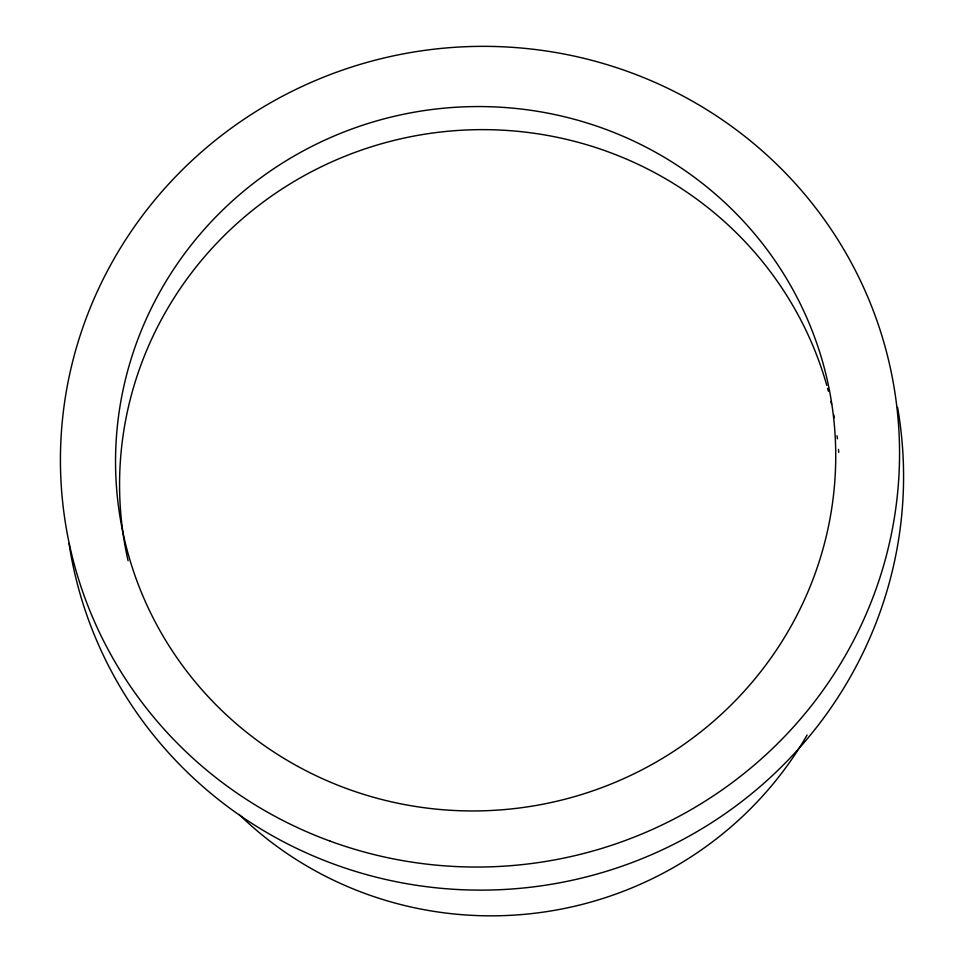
<?xml version="1.0" encoding="UTF-8"?>
<svg xmlns="http://www.w3.org/2000/svg" width="964" height="964" viewBox="0 0 964 964"><rect width="100%" height="100%" fill="white"/><g stroke="black" fill="none" stroke-linecap="round" stroke-linejoin="round"><path stroke-width="1.45" d="M807.109 735.038A360.343 351.944 -9.9 0 1 239.06 814.423M837.029 435.776A360.343 351.944 -9.9 0 1 837.403 438.789M838.475 449.344A360.343 351.944 -9.9 0 1 838.728 452.369M128.079 560.723A360.343 351.944 -9.9 0 1 392.818 140.72A360.343 351.944 -9.9 0 1 826.799 385.467M827.594 388.347A360.343 351.944 -9.9 0 1 828.377 391.239M830.908 401.458A360.343 351.944 -9.9 0 1 831.571 404.398M833.715 414.785A360.343 351.944 -9.9 0 1 834.27 417.761M897.568 407.35A419.858 410.062 -9.9 0 1 550.287 884.446A419.858 410.062 -9.9 0 1 69.022 543.455M330.23 841.174A419.858 410.062 -9.9 0 0 894.291 388.637A419.858 410.062 -9.9 0 0 215.442 140.274A419.858 410.062 -9.9 0 0 330.23 841.174M297.888 766.428A360.343 351.944 -9.9 0 0 835.728 453.345A360.343 351.944 -9.9 0 0 293.297 156.481A360.343 351.944 -9.9 0 0 297.888 766.428"/></g></svg>
